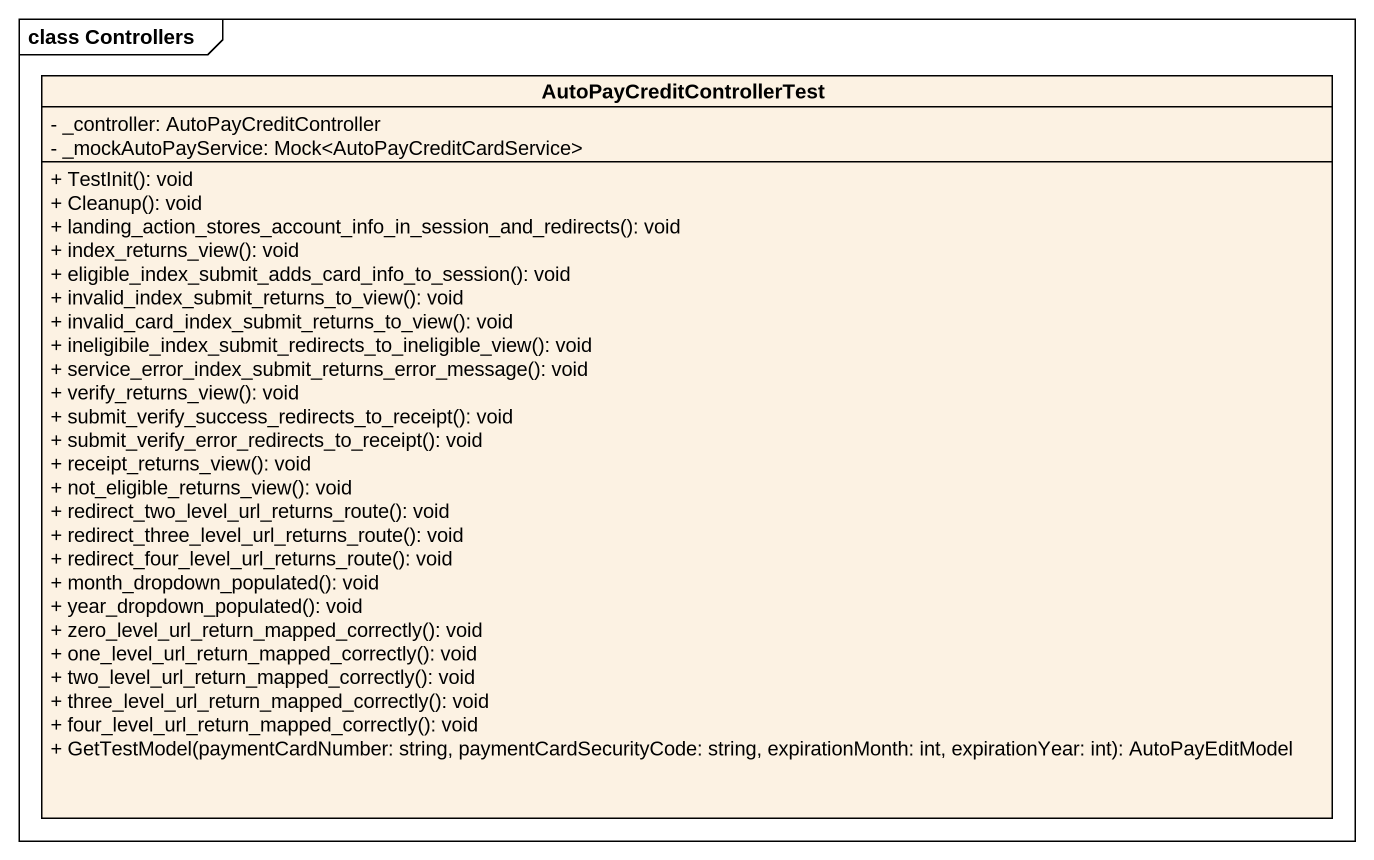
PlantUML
@startuml
mainframe class Controllers
hide circle
hide empty members
skinparam classAttributeIconSize 0
class AutoPayCreditControllerTest {
  - _controller: AutoPayCreditController
  - _mockAutoPayService: Mock<AutoPayCreditCardService>
  + TestInit(): void
  + Cleanup(): void
  + landing_action_stores_account_info_in_session_and_redirects(): void
  + index_returns_view(): void
  + eligible_index_submit_adds_card_info_to_session(): void
  + invalid_index_submit_returns_to_view(): void
  + invalid_card_index_submit_returns_to_view(): void
  + ineligibile_index_submit_redirects_to_ineligible_view(): void
  + service_error_index_submit_returns_error_message(): void
  + verify_returns_view(): void
  + submit_verify_success_redirects_to_receipt(): void
  + submit_verify_error_redirects_to_receipt(): void
  + receipt_returns_view(): void
  + not_eligible_returns_view(): void
  + redirect_two_level_url_returns_route(): void
  + redirect_three_level_url_returns_route(): void
  + redirect_four_level_url_returns_route(): void
  + month_dropdown_populated(): void
  + year_dropdown_populated(): void
  + zero_level_url_return_mapped_correctly(): void
  + one_level_url_return_mapped_correctly(): void
  + two_level_url_return_mapped_correctly(): void
  + three_level_url_return_mapped_correctly(): void
  + four_level_url_return_mapped_correctly(): void
  + GetTestModel(paymentCardNumber: string, paymentCardSecurityCode: string, expirationMonth: int, expirationYear: int): AutoPayEditModel
}
@enduml
